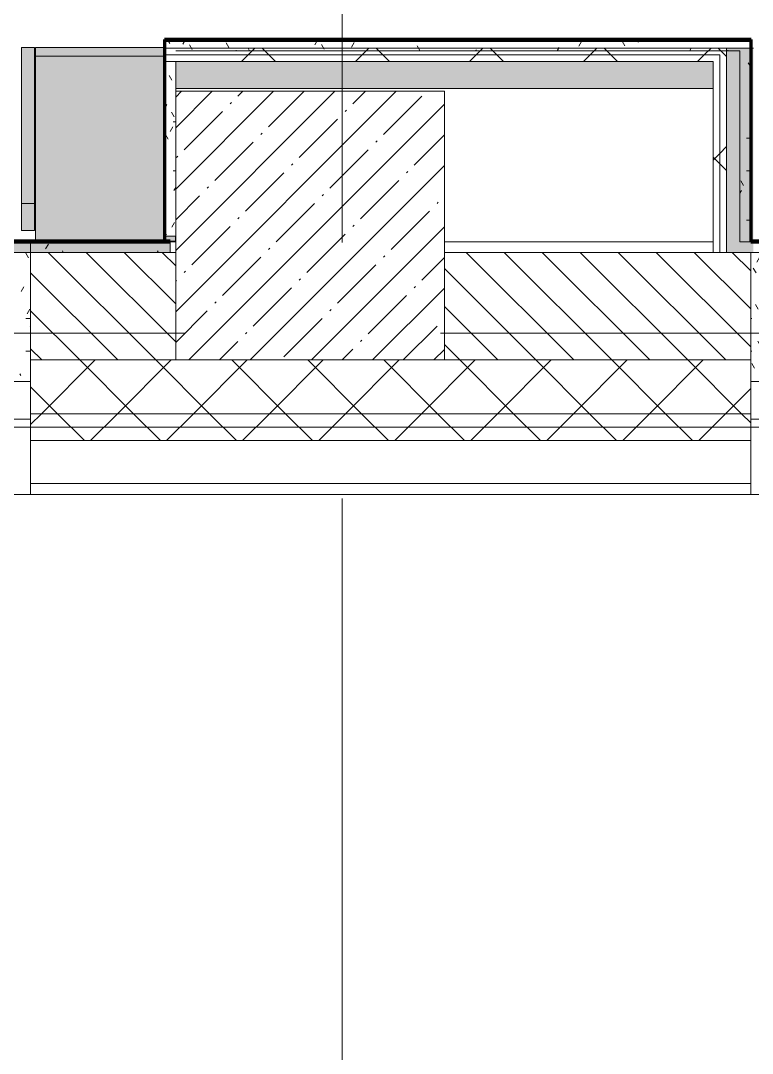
# Model space of a CAD drawing. Header units: millimetres. Extents: x 35157 to 232994, y -8553 to 29000.
# Drawn here: x 80062 to 81423, y 2260 to 4181 of the extents above; entities that cross this region are included whole.
import ezdxf

# ---------------------------------------------------------------- set-up
doc = ezdxf.new("R2010")
doc.units = ezdxf.units.MM
doc.linetypes.add('Осевая', pattern=[3175, 635, -476.25, 1587.5, -476.25])
for name, color, linetype, lineweight in [('A-GLAZ', 7, 'Continuous', 9), ('A-GLAZ-1', 7, 'Continuous', 13), ('A-WALL', 7, 'Continuous', 9), ('I-WALL', 7, 'Continuous', 9), ('S-COLS', 7, 'Continuous', 9), ('Оси-2', 7, 'Осевая', 9)]:
    doc.layers.add(name, color=color, linetype=linetype, lineweight=lineweight)
for name, color, linetype, lineweight, true_color in [('A-WALL-1', 7, 'Continuous', 9, 0xc0c0c0), ('I-WALL-5', 7, 'Continuous', 9, 0xc0c0c0), ('I-WALL-9', 7, 'Continuous', 80, 0xff80c0), ('S-WALL-ANLY', 7, 'Continuous', 13, 0x008040), ('S-WALL-ANLY-1', 7, 'Continuous', 5, 0x008040), ('Знаки-1', 7, 'Continuous', 9, 0xc1bbaf), ('Знаки-3', 9, 'Continuous', 9, 0x808080), ('Знаки-4', 7, 'Continuous', 9, 0xaba79f)]:
    doc.layers.add(name, color=color, linetype=linetype, lineweight=lineweight, true_color=true_color)
doc.layers.add('Знаки-2', color=7, linetype='Continuous', lineweight=9, transparency=0.5)
pattern_1 = [(45, (0, 0), (-70.71068, 70.71068), []), (135, (0, 0), (-70.71068, -70.71068), [])]
pattern_2 = [(135, (0, 0), (-35.35534, -35.35534), [])]
pattern_3 = [(0, (0, 0), (121.92, 30.48), [10.058, -81.382, 10.058, -81.382, -487.68]), (0, (0, 0), (121.92, 30.48), [-182.88, 10.058, -172.822, 10.058, -81.382, -213.36]), (0, (0, 0), (121.92, 30.48), [-457.2, 10.058, -50.902, 10.058, -142.342]), (120, (45.72, 15.24), (-87.356454, 90.345817), [10.058, -81.382, 10.058, -81.382, -487.68]), (120, (45.72, 15.24), (-87.356454, 90.345817), [-182.88, 10.058, -172.822, 10.058, -81.382, -213.36]), (120, (45.72, 15.24), (-87.356454, 90.345817), [-457.2, 10.058, -50.902, 10.058, -142.342]), (240, (60.96, 76.2), (-34.563546, -120.825817), [10.058, -81.382, 10.058, -81.382, -487.68]), (240, (60.96, 76.2), (-34.563546, -120.825817), [-182.88, 10.058, -172.822, 10.058, -81.382, -213.36]), (240, (60.96, 76.2), (-34.563546, -120.825817), [-457.2, 10.058, -50.902, 10.058, -142.342])]
pattern_4 = [(45, (0, 0), (-106.06602, 106.06602), []), (135, (0, 0), (-106.06602, -106.06602), [])]

# ---------------------------------------------------------------- blocks, each defined once
blk = doc.blocks.new('BSC_Колонна _Прямоугольная - 500х500-V12-План отделки стен 2 этажа в осях 12-23')
at = {"layer": 'S-COLS'}
h = blk.add_hatch(dxfattribs=at)
h.set_pattern_fill('FP_13', color=256, style=0, pattern_type=2)
h.set_pattern_definition([(45, (-80600, -3800), (-57.02463, 57.02463), []), (45, (-80542.975, -3800), (-57.02463, 57.02463), [100.806, -20.161, 3.353, -16.808])])
h.paths.add_polyline_path([(-250, -250), (250, -250), (250, 250), (-250, 250)])
for p, q in [((250, 250), (-250, 250)), ((-250, 250), (-250, -250)), ((250, -250), (250, 250)), ((-250, -250), (250, -250))]:
    blk.add_line(p, q, dxfattribs=at)
blk = doc.blocks.new('120_Окно_СКБ_2Ст - 120_Окно_СКБ_2Ст 2700х2500 _мал створка слева_-22808065-План отделки стен 2 этажа в осях 12-23')
at = {"layer": 'A-GLAZ'}
blk.add_line((1350, -5), (-1350, -5), dxfattribs=at)
at = {"layer": 'A-GLAZ-1'}
for p, q in [((1280, -5), (1350, -5)), ((1350, -5), (1350, -75)), ((1350, -75), (1280, -75))]:
    blk.add_line(p, q, dxfattribs=at)
blk = doc.blocks.new('120_Окно_СКБ_1Ст - 120_Окно_СКБ_1Ст 900х2500_h_-19906150-План отделки стен 2 этажа в осях 12-23')
at = {"layer": 'A-GLAZ'}
for p, q in [((450, -5), (-450, -5)), ((-330, -55), (330, -55)), ((-430, -75), (-400, -75)), ((330, -65), (-330, -65)), ((400, -75), (430, -75))]:
    blk.add_line(p, q, dxfattribs=at)
at = {"layer": 'A-GLAZ-1'}
for p, q in [((-450, -75), (-450, -5)), ((-450, -5), (-380, -5)), ((-380, -5), (-380, -75)), ((380, -75), (380, -5)), ((380, -5), (450, -5)), ((450, -5), (450, -75)), ((380, -35), (-380, -35)), ((-380, -35), (-380, -75)), ((-330, -85), (-330, -35)), ((330, -85), (330, -35)), ((380, -75), (380, -35)), ((-380, -75), (-450, -75)), ((-380, -75), (-400, -75)), ((-400, -75), (-400, -85)), ((450, -75), (380, -75)), ((400, -75), (380, -75)), ((400, -85), (400, -75)), ((-400, -85), (400, -85)), ((400, -85), (-400, -85))]:
    blk.add_line(p, q, dxfattribs=at)
blk = doc.blocks.new('Зашивка без перфорации М3 - М3_3-V49-План отделки стен 2 этажа в осях 12-23')
at = {"layer": 'Знаки-2'}
for points in [[(-316.1, 180), (-430, 180), (-430, 171), (-410.6, 171), (-410.6, -179.9), (-169.8, -179.9), (-169.8, 180)], [(-170, -163.9), (-410.6, -163.9), (-410.6, -179.9), (-170, -179.9)]]:
    blk.add_hatch(color=256, dxfattribs=at).paths.add_polyline_path(points)
at = {"layer": 'Знаки-1'}
for p, q in [((-170, -163.9), (-410.6, -163.9)), ((-170, -163.9), (-170, -179.9)), ((-410.6, -179.9), (-170, -179.9))]:
    blk.add_line(p, q, dxfattribs=at)
at = {"layer": 'Знаки-3'}
for p, q in [((-169.8, 180), (-430, 180)), ((-430, 180), (-430, 171)), ((-169.8, -179.9), (-169.8, 180)), ((-410.6, -179.9), (-169.8, -179.9))]:
    blk.add_line(p, q, dxfattribs=at)
at = {"layer": 'Знаки-4'}
for p, q in [((-430, 171), (-430, 180)), ((-430, 180), (-169.8, 180)), ((-169.8, 180), (-169.8, -179.9)), ((-410.6, -163.9), (-170, -163.9)), ((-170, -179.9), (-170, -163.9)), ((-169.8, -179.9), (-410.6, -179.9)), ((-170, -179.9), (-410.6, -179.9))]:
    blk.add_line(p, q, dxfattribs=at)
blk = doc.blocks.new('Зашивка_ опоясывающая панель - Зашивка_ опоясывающая панель-V57-План отделки стен 2 этажа в осях 12-23')
at = {"layer": 'Знаки-2'}
for points in [[(-430, -110), (-406, -110), (-406, 180), (-430, 180), (-430, -96.1)], [(-406, -160), (-406, 180), (-430, 180), (-430, -160)]]:
    blk.add_hatch(color=256, dxfattribs=at).paths.add_polyline_path(points)
at = {"layer": 'Знаки-1'}
for p, q in [((-430, 180), (-430, -110)), ((-430, 180), (-406, 180)), ((-406, -110), (-406, 180))]:
    blk.add_line(p, q, dxfattribs=at)
at = {"layer": 'Знаки-3'}
for p, q in [((-430, -160), (-430, 180)), ((-430, 180), (-406, 180)), ((-406, 180), (-406, -160)), ((-430, -160), (-406, -160))]:
    blk.add_line(p, q, dxfattribs=at)
at = {"layer": 'Знаки-4'}
for p, q in [((-430, 180), (-430, -110)), ((-430, -110), (-430, 180)), ((-430, 180), (-406, 180)), ((-430, 180), (-406, 180)), ((-406, 180), (-406, -110)), ((-406, -110), (-406, 180)), ((-430, -110), (-430, -160)), ((-430, -110), (-406, -110)), ((-430, -110), (-406, -110)), ((-406, -160), (-406, -110)), ((-406, -160), (-430, -160))]:
    blk.add_line(p, q, dxfattribs=at)

msp = doc.modelspace()

# ---------------------------------------------------------------- hatches: boundary and pattern name
at = {"layer": 'A-WALL'}
h = msp.add_hatch(dxfattribs=at)
h.set_pattern_fill('FP_21', color=256, style=0, pattern_type=2)
h.set_pattern_definition(pattern_2)
h.paths.add_polyline_path([(77985, 3550), (79180, 3550), (79180, 3750), (77980, 3750), (77980, 3550)])
h.paths.add_polyline_path([(80350, 3550), (80350, 3750), (80080, 3750), (80080, 3550), (80235.5, 3550)])
h.paths.add_polyline_path([(77080, 3550), (77080, 3750), (75980, 3750), (75980, 3550), (76484.7, 3550)])
h = msp.add_hatch(dxfattribs=at)
h.set_pattern_fill('FP_21', color=256, style=0, pattern_type=2)
h.set_pattern_definition(pattern_2)
h.paths.add_polyline_path([(80985.7, 3550), (81420, 3550), (81420, 3750), (80850, 3750), (80850, 3550)])
h.paths.add_polyline_path([(84120, 3550), (84180, 3550), (84180, 3750), (84120, 3750), (84120, 3591.3)])
h = msp.add_hatch(dxfattribs=at)
h.set_pattern_fill('FP_16', color=256, style=0, pattern_type=2)
h.set_pattern_definition(pattern_1)
h.paths.add_polyline_path([(84700, 3450), (84700, 3550), (84120, 3550), (84120, 3450), (84200, 3450)])
h.paths.add_polyline_path([(75700, 3450), (77080, 3450), (77080, 3550), (75700, 3550)])
h.paths.add_polyline_path([(77985, 3450), (79180, 3450), (79180, 3550), (77980, 3550), (77980, 3450)])
h.paths.add_polyline_path([(81420, 3450), (81420, 3550), (80080, 3550), (80080, 3450), (80985.7, 3450)])
h = msp.add_hatch(dxfattribs=at)
h.set_pattern_fill('FP_16', color=256, style=0, pattern_type=2)
h.set_pattern_definition(pattern_1)
h.paths.add_polyline_path([(78735.2, 3400), (79180, 3400), (79180, 3450), (77980, 3450), (77980, 3400), (77985, 3400)])
h.paths.add_polyline_path([(75700, 3400), (77080, 3400), (77080, 3450), (75700, 3450)])
h.paths.add_polyline_path([(84700, 3400), (84800, 3400), (84800, 3450), (84120, 3450), (84120, 3400)])
h.paths.add_polyline_path([(81420, 3400), (81420, 3450), (80080, 3450), (80080, 3400), (80985.7, 3400)])
at = {"layer": 'I-WALL'}
h = msp.add_hatch(dxfattribs=at)
h.set_pattern_fill('FP_63', color=256, style=0, pattern_type=2)
h.set_pattern_definition(pattern_3)
h.paths.add_polyline_path([(80330, 3780), (80350, 3780), (80350, 4105), (80330, 4105), (80330, 4050)])
h.paths.add_polyline_path([(80350, 4130), (80350, 4145), (80330, 4145), (80330, 4130)])
h = msp.add_hatch(dxfattribs=at)
h.set_pattern_fill('FP_64', color=256, style=0, pattern_type=2)
h.set_pattern_definition(pattern_4)
h.paths.add_polyline_path([(80985.7, 4117.5), (81375, 4117.5), (81375, 4130), (80330, 4130), (80330, 4117.5), (80350, 4117.5)])
h = msp.add_hatch(dxfattribs=at)
h.set_pattern_fill('FP_63', color=256, style=0, pattern_type=2)
h.set_pattern_definition(pattern_3)
h.paths.add_polyline_path([(81400, 4125), (81420, 4125), (81420, 4145), (80350, 4145), (80350, 4125), (81360.7, 4125)])
for points in [[(81425, 3750), (81425, 4130), (81375, 4130), (81375, 3750)], [(81350, 4055), (81350, 4105), (80350, 4105), (80350, 4055), (80985.7, 4055)]]:
    msp.add_hatch(color=256, dxfattribs=at).paths.add_polyline_path(points)
h = msp.add_hatch(dxfattribs=at)
h.set_pattern_fill('FP_64', color=256, style=0, pattern_type=2)
h.set_pattern_definition(pattern_4)
h.paths.add_polyline_path([(81362.5, 4105), (81362.5, 4117.5), (80330, 4117.5), (80330, 4105), (81360.7, 4105)])
h = msp.add_hatch(dxfattribs=at)
h.set_pattern_fill('FP_64', color=256, style=0, pattern_type=2)
h.set_pattern_definition(pattern_4)
h.paths.add_polyline_path([(81375, 3750), (81375, 4117.5), (81362.5, 4117.5), (81362.5, 3750)])
h = msp.add_hatch(dxfattribs=at)
h.set_pattern_fill('FP_63', color=256, style=0, pattern_type=2)
h.set_pattern_definition(pattern_3)
h.paths.add_polyline_path([(81420, 3770), (81420, 4125), (81400, 4125), (81400, 3770)])
h = msp.add_hatch(dxfattribs=at)
h.set_pattern_fill('FP_64', color=256, style=0, pattern_type=2)
h.set_pattern_definition(pattern_4)
h.paths.add_polyline_path([(81360.7, 3750), (81362.5, 3750), (81362.5, 4105), (81350, 4105), (81350, 3750)])
h = msp.add_hatch(dxfattribs=at)
h.set_pattern_fill('FP_63', color=256, style=0, pattern_type=2)
h.set_pattern_definition(pattern_3)
h.paths.add_polyline_path([(80340, 3750), (80340, 3770), (76254.4, 3770), (76254.4, 3750), (80235.5, 3750)])
h = msp.add_hatch(dxfattribs=at)
h.set_pattern_fill('FP_63', color=256, style=0, pattern_type=2)
h.set_pattern_definition(pattern_3)
h.paths.add_polyline_path([(80080, 3750), (80350, 3750), (80350, 3770), (80080, 3770)])
h = msp.add_hatch(dxfattribs=at)
h.set_pattern_fill('FP_63', color=256, style=0, pattern_type=2)
h.set_pattern_definition(pattern_3)
h.paths.add_polyline_path([(80060, 3510), (80080, 3510), (80080, 3750), (80060, 3750), (80060, 3591.3)])
h = msp.add_hatch(dxfattribs=at)
h.set_pattern_fill('FP_63', color=256, style=0, pattern_type=2)
h.set_pattern_definition(pattern_3)
h.paths.add_polyline_path([(81420, 3510), (81440, 3510), (81440, 3750), (81420, 3750), (81420, 3591.3)])

# ---------------------------------------------------------------- linework, layer by layer
at = {"layer": 'A-WALL'}
for p, q in [((80330, 4130), (80350, 4130)), ((81375, 3750), (81375, 4130)), ((81362.5, 4117.5), (80330, 4117.5)), ((81362.5, 3750), (81362.5, 4117.5)), ((81350, 4105), (80330, 4105)), ((80350, 4105), (80350, 4055)), ((81350, 4105), (81350, 4055)), ((80350, 3550), (80080, 3550)), ((80080, 3450), (81420, 3450)), ((80080, 3400), (81420, 3400)), ((80080, 3320), (81420, 3320))]:
    msp.add_line(p, q, dxfattribs=at)
at = {"layer": 'A-WALL-1'}
for p, q in [((81350, 3750), (80850, 3750)), ((81420, 3550), (80850, 3550)), ((80080, 3510), (80080, 3300)), ((81420, 3300), (81420, 3510)), ((75853, 3300), (84950, 3300))]:
    msp.add_line(p, q, dxfattribs=at)
at = {"layer": 'I-WALL-5'}
for p, q in [((81425, 4130), (80350, 4130)), ((80350, 4125), (81400, 4125)), ((81400, 4125), (81400, 3770)), ((80350, 4050), (80350, 4055)), ((80350, 4055), (81350, 4055)), ((81350, 4055), (81350, 3750)), ((80080, 3510), (80080, 3770)), ((80330, 3780), (80350, 3780)), ((80340, 3750), (80340, 3770)), ((80350, 3770), (80340, 3770)), ((80850, 3770), (81350, 3770)), ((81400, 3770), (81420, 3770)), ((76254.4, 3750), (80350, 3750)), ((81350, 3750), (84180, 3750)), ((81420, 3750), (81420, 3510)), ((80060, 3510), (80080, 3510)), ((81420, 3510), (81440, 3510))]:
    msp.add_line(p, q, dxfattribs=at)
at = {"layer": 'I-WALL-9'}
for p, q in [((80329, 4146), (80329, 3771)), ((81421, 4146), (80329, 4146)), ((80330, 3771), (80330, 4145)), ((80330, 4145), (81420, 4145)), ((81420, 4145), (81420, 3770)), ((81421, 3771), (81421, 4146)), ((80330, 4070.5), (80329, 4070.5)), ((80329, 3771), (76274.4, 3771)), ((76274.4, 3770), (80340, 3770)), ((80329, 3780), (80330, 3780)), ((80340, 3771), (80330, 3771)), ((80340, 3770), (80340, 3771)), ((81420, 3770), (84180, 3770)), ((84179, 3771), (81421, 3771))]:
    msp.add_line(p, q, dxfattribs=at)
at = {"layer": 'S-WALL-ANLY'}
for p, q in [((80080, 3425), (79180, 3425)), ((84120, 3425), (81420, 3425))]:
    msp.add_line(p, q, dxfattribs=at)
at = {"layer": 'S-WALL-ANLY-1'}
msp.add_line((80080, 3425), (81420, 3425), dxfattribs=at)
at = {"layer": 'Оси-2'}
for p, q in [((80660, 593.7), (80660, 24890.1)), ((38456.8, 3600), (82200, 3600))]:
    msp.add_line(p, q, dxfattribs=at)

# ---------------------------------------------------------------- block references
at = {"layer": 'A-GLAZ', "rotation": 180}
for name, p in [('120_Окно_СКБ_1Ст - 120_Окно_СКБ_1Ст 900х2500_h_-19906150-План отделки стен 2 этажа в осях 12-23', (79630, 3435)), ('120_Окно_СКБ_2Ст - 120_Окно_СКБ_2Ст 2700х2500 _мал створка слева_-22808065-План отделки стен 2 этажа в осях 12-23', (82770, 3435))]:
    msp.add_blockref(name, p, dxfattribs=at)
at = {"layer": 'S-COLS'}
msp.add_blockref('BSC_Колонна _Прямоугольная - 500х500-V12-План отделки стен 2 этажа в осях 12-23', (80600, 3800), dxfattribs=at)
at = {"layer": 'Знаки-1', "rotation": 180}
msp.add_blockref('Зашивка без перфорации М3 - М3_3-V49-План отделки стен 2 этажа в осях 12-23', (79919.4, 3951), dxfattribs=at)
at = {"layer": 'Знаки-3'}
msp.add_blockref('Зашивка_ опоясывающая панель - Зашивка_ опоясывающая панель-V57-План отделки стен 2 этажа в осях 12-23', (80493.1, 3951), dxfattribs=at)

doc.saveas('drawing.dxf')
